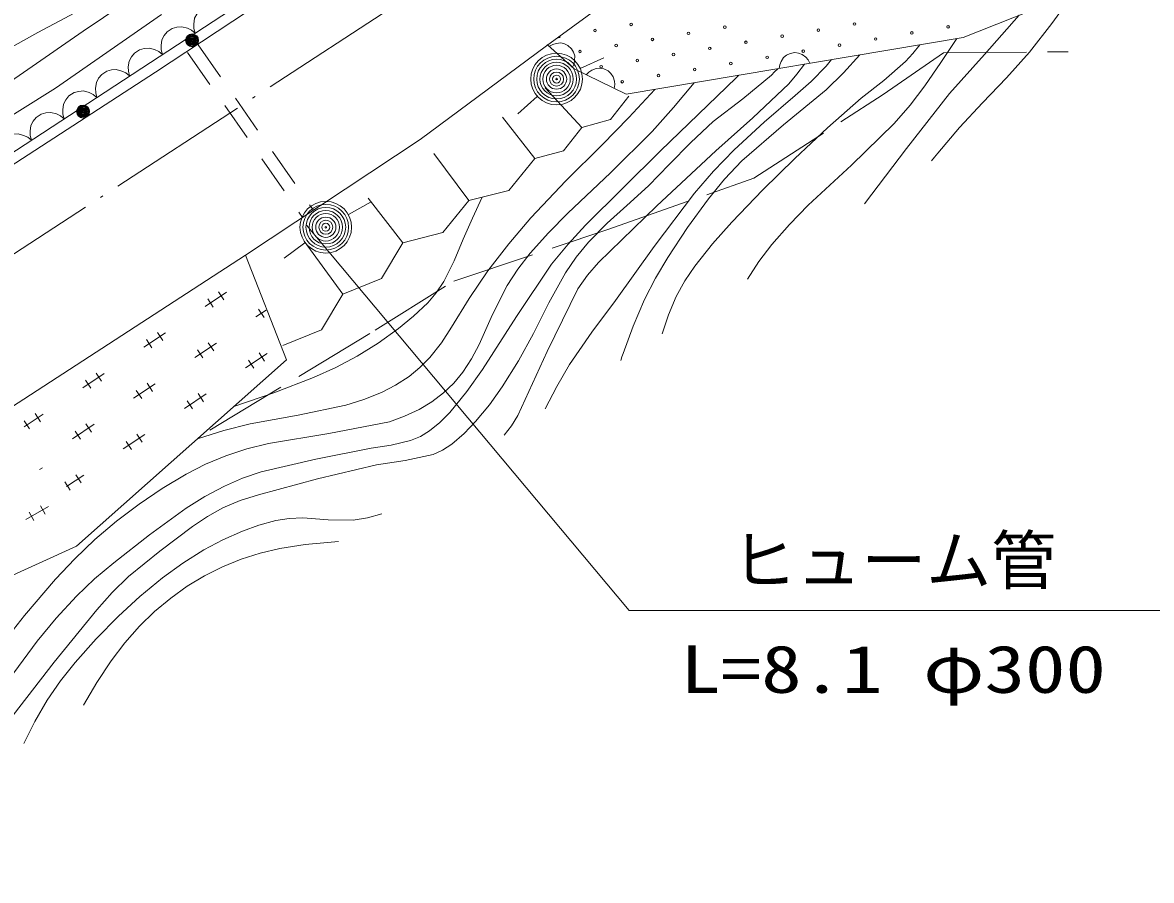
# Model space of a CAD drawing. Units: millimetres, scale not verified. Extents: x 68230 to 708230, y -1956 to 358044.
# Drawn here: x 146016 to 189501, y 232231 to 265283 of the extents above; entities that cross this region are included whole.
import ezdxf
from ezdxf.enums import TextEntityAlignment as Align

# ---------------------------------------------------------------- set-up
doc = ezdxf.new("R2010")
doc.units = ezdxf.units.MM
doc.header["$LTSCALE"] = 1000
for name, pattern in [('USER1', [7.000001, 5.508197, -0.688525, 0.114754, -0.688525]), ('USER2', [2.5, 1.5, -1]), ('USER4', [4, 3.2, -0.8])]:
    doc.linetypes.add(name, pattern=pattern)
for name, color, linetype, lineweight in [('S-BGD', 1, 'Continuous', 13), ('S-BGD-HTXT', 6, 'Continuous', 13), ('S-BMK', 3, 'USER1', 13)]:
    doc.layers.add(name, color=color, linetype=linetype, lineweight=lineweight)
doc.styles.add('ＭＳ ゴシック', font='')
doc.styles.get('ＭＳ ゴシック').set_extended_font_data('MS Gothic')

# ---------------------------------------------------------------- blocks, each defined once
blk = doc.blocks.new('BUHIN2')
at = {"layer": 'S-BGD'}
for radius in [249, 220, 191, 161, 132, 97.5, 67.5, 38.8, 7.5]:
    blk.add_circle((-135, 209), radius, dxfattribs=at)
blk = doc.blocks.new('BUHIN3')
at = {"layer": 'S-BGD'}
for radius in [249, 220, 191, 161, 132, 97.5, 67.5, 38.8, 7.5]:
    blk.add_circle((-137, 208), radius, dxfattribs=at)
blk = doc.blocks.new('BUHIN37')
at = {"layer": 'S-BGD'}
blk.add_lwpolyline([(631, 413), (488, 527), (332, 600), (118, 659), (-70, 643), (-249, 594), (-445, 466), (-562, 321), (-651, 155), (-683, -64), (-675, -235), (-631, -413)], dxfattribs=at)
blk = doc.blocks.new('BUHIN268')
at = {"layer": 'S-BGD'}
for radius in [995, 880, 765, 645, 530, 390, 270, 155, 30]:
    blk.add_circle((0, 0), radius, dxfattribs=at)

msp = doc.modelspace()

# ---------------------------------------------------------------- linework, layer by layer
at = {"layer": 'S-BGD'}
for p, q in [((123649, 245889), (170322, 276438)), ((166196, 264383), (176941, 272244)), ((187873, 266941), (182244, 264708)), ((166243, 264429), (166196, 264383)), ((167266, 263499), (166243, 264429)), ((182244, 264708), (169266, 262522)), ((161337, 260779), (166196, 264383)), ((167499, 263516), (168411, 263925)), ((169266, 262522), (167266, 263499)), ((167557, 261246), (166142, 262775)), ((165842, 262439), (165098, 261771)), ((168661, 261544), (169366, 262444)), ((165749, 260047), (164509, 261638)), ((167557, 261246), (168661, 261544)), ((166853, 260345), (167557, 261246)), ((154607, 256316), (161337, 260779)), ((163208, 258425), (161864, 260233)), ((164749, 258812), (165749, 260047)), ((165749, 260047), (166853, 260345)), ((163208, 258425), (164749, 258812)), ((158569, 257885), (159442, 258374)), ((160666, 256803), (159323, 258518)), ((162207, 257190), (163208, 258425)), ((160666, 256803), (162207, 257190)), ((156895, 256799), (156093, 256202)), ((158351, 254819), (156864, 256865)), ((159839, 255425), (160666, 256803)), ((138117, 245625), (154607, 256316)), ((154607, 256316), (156185, 252292)), ((158351, 254819), (159839, 255425)), ((153877, 254894), (153043, 254340)), ((153566, 254909), (153773, 254597)), ((153357, 254320), (153149, 254633)), ((157525, 253441), (158351, 254819)), ((155393, 254203), (155004, 253945)), ((155317, 253925), (155110, 254237)), ((151520, 253329), (150687, 252776)), ((151210, 253345), (151417, 253032)), ((156037, 252835), (157525, 253441)), ((151001, 252756), (150793, 253068)), ((153481, 252933), (152648, 252380)), ((152961, 252360), (152754, 252672)), ((153170, 252949), (153378, 252637)), ((156185, 252292), (148098, 245112)), ((155441, 252537), (154608, 251984)), ((154921, 251964), (154714, 252277)), ((155131, 252553), (155338, 252241)), ((149164, 251764), (148331, 251211)), ((148644, 251191), (148437, 251504)), ((148853, 251780), (149061, 251468)), ((151124, 251369), (150291, 250815)), ((150814, 251384), (151021, 251072)), ((150605, 250795), (150397, 251108)), ((153085, 250973), (152252, 250420)), ((152774, 250989), (152982, 250676)), ((152565, 250400), (152358, 250712)), ((146808, 250200), (146071, 249711)), ((146497, 250216), (146705, 249903)), ((146288, 249627), (146081, 249939)), ((148768, 249804), (147935, 249251)), ((148458, 249820), (148665, 249507)), ((148249, 249231), (148041, 249543)), ((150729, 249408), (149896, 248855)), ((150418, 249424), (150625, 249112)), ((150209, 248835), (150002, 249147)), ((146785, 248133), (146668, 248067)), ((147853, 247270), (147645, 247583)), ((148372, 247843), (147712, 247405)), ((148062, 247859), (148269, 247547)), ((147010, 246633), (146141, 246137)), ((146701, 246670), (146887, 246344)), ((146453, 246096), (146267, 246422)), ((148098, 245112), (134408, 238879))]:
    msp.add_line(p, q, dxfattribs=at)
at = {"layer": 'S-BGD', "linetype": 'USER2'}
for p, q in [((152785, 264419), (157222, 258050)), ((152375, 264133), (156805, 257774))]:
    msp.add_line(p, q, dxfattribs=at)
at = {"layer": 'S-BGD', "linetype": 'USER4'}
for p, q in [((179173, 262511), (181493, 264123)), ((181493, 264123), (186288, 264162)), ((174181, 259288), (179173, 262511)), ((168599, 257322), (174181, 259288)), ((162624, 255317), (168599, 257322)), ((159597, 253431), (162624, 255317)), ((153229, 249578), (159597, 253431))]:
    msp.add_line(p, q, dxfattribs=at)
at = {"layer": 'S-BGD'}
for points in [[(106552, 234070), (124004, 245771), (151142, 263371), (166553, 273558), (174321, 278671), (180613, 282653), (188971, 287667), (194968, 290814), (200720, 293370), (203661, 294505), (208282, 296128), (212559, 297111), (216689, 297898), (220081, 298389), (225191, 298930), (233598, 299176), (246724, 298684), (257883, 297848), (283147, 294751), (299816, 292490), (314072, 290228)], [(144244, 262112), (148354, 264951), (150702, 266541), (153092, 268087), (156552, 270260), (159979, 272482), (163731, 275090), (167516, 277647), (169511, 278868), (171469, 280137), (172285, 280778), (173071, 281473), (174905, 283324), (176782, 285132), (178273, 286683), (179802, 288186), (180516, 288743), (181267, 289252), (182565, 290026), (183901, 290751), (186641, 292173), (189352, 293648), (193697, 296096)], [(186482, 266390), (185668, 265253), (184801, 264145), (183920, 263152), (182988, 262192), (182107, 261239), (181271, 260246), (181151, 260098), (181032, 259950)], [(145297, 264164), (146597, 264905), (148851, 266094)], [(143043, 260105), (147282, 262751), (151369, 265599)], [(178450, 258293), (180061, 260432), (181729, 262547), (183066, 264056), (184401, 265564)], [(166310, 264368), (166439, 264438), (166571, 264476), (166744, 264497), (166890, 264461), (167022, 264397), (167160, 264272), (167236, 264146), (167285, 264004), (167283, 263828), (167258, 263693), (167198, 263561)], [(170658, 253291), (170898, 254023), (171193, 254728), (171523, 255327), (171907, 255898), (172594, 256763), (173336, 257599), (174526, 258841), (175763, 260045), (177022, 261229), (178320, 262368), (179197, 263052), (180029, 263777), (180311, 264093), (180575, 264427)], [(173939, 255398), (174379, 256077), (174874, 256730), (175554, 257506), (176279, 258242), (177950, 259790), (179588, 261390), (180203, 262100), (180769, 262846), (181394, 263748), (182008, 264669)], [(178265, 264038), (177640, 263343), (176972, 262690), (175324, 261346), (173717, 259956), (173059, 259247), (172444, 258495), (171634, 257385), (170870, 256235), (170397, 255441), (169971, 254608), (169535, 253591), (169149, 252539), (169104, 252406), (169056, 252263)], [(175164, 263516), (175188, 263660), (175240, 263787), (175330, 263936), (175448, 264029), (175580, 264094), (175764, 264125), (175910, 264107), (176052, 264058), (176189, 263947), (176280, 263844), (176347, 263715)], [(164572, 249384), (164853, 249742), (165095, 250149), (166221, 252606), (167399, 255030), (167777, 255551), (168204, 256036), (170448, 258216), (172727, 260346), (174152, 261613), (175533, 262921), (175847, 263293), (176143, 263681)], [(166153, 250399), (166590, 251262), (167084, 252103), (167944, 253351), (168861, 254577), (170350, 256658), (171894, 258710), (172636, 259562), (173429, 260378), (174580, 261443), (175779, 262470), (176396, 263019), (176968, 263609), (177073, 263728), (177182, 263856)], [(167727, 263274), (167831, 263377), (167947, 263450), (168107, 263519), (168257, 263526), (168402, 263502), (168569, 263420), (168678, 263320), (168765, 263198), (168812, 263028), (168825, 262891), (168805, 262747)], [(144763, 239005), (146578, 241448), (147309, 242335), (148090, 243188), (148784, 243845), (149525, 244465), (150901, 245548), (152311, 246580), (153034, 247029), (153789, 247427), (154486, 247730), (155203, 247976), (157311, 248456), (159444, 248880), (160214, 249001), (160959, 249180), (161338, 249337), (161691, 249549), (162095, 249876), (162474, 250261), (163133, 251073), (163738, 251912), (165040, 253961), (166396, 255981), (167027, 256750), (167706, 257481), (170586, 260342), (173505, 263157), (173556, 263205), (173607, 263253)], [(145652, 238594), (147234, 240639), (148873, 242660), (149465, 243321), (150098, 243939), (151303, 244919), (152563, 245866), (153134, 246254), (153732, 246588), (154401, 246866), (155105, 247093), (157377, 247699), (159652, 248243), (160750, 248415), (161831, 248646), (162197, 248814), (162546, 249043), (163022, 249453), (163459, 249909), (163999, 250557), (164493, 251245), (165121, 252256), (165702, 253304), (166286, 254484), (166927, 255641), (167346, 256248), (167820, 256827), (168534, 257550), (169291, 258232), (170125, 258994), (170927, 259809), (171753, 260666), (172618, 261477), (173761, 262345), (174865, 263260), (174986, 263379), (175113, 263507)], [(144943, 241000), (146092, 242440), (147285, 243837), (148023, 244624), (148804, 245368), (149634, 246074), (150503, 246734), (151393, 247332), (152317, 247882), (153067, 248264), (153839, 248589), (154650, 248856), (155486, 249067), (157818, 249454), (160150, 249904), (160732, 250112), (161294, 250378), (161778, 250672), (162236, 251022), (162629, 251396), (162976, 251809), (163313, 252326), (163604, 252884), (164116, 254033), (164680, 255151), (165094, 255787), (165563, 256396), (166270, 257188), (167026, 257942), (168669, 259499), (170263, 261092), (171090, 262008), (171887, 262964)], [(152758, 249249), (153765, 249568), (154785, 249828), (156632, 250152), (158469, 250536), (159164, 250756), (159838, 251034), (160383, 251315), (160906, 251652), (161324, 251990), (161706, 252378), (162148, 252941), (162544, 253544), (163215, 254649), (163937, 255723), (164742, 256762), (165594, 257764), (166942, 259184), (168340, 260569), (169375, 261623), (170373, 262709)], [(154159, 250494), (155696, 251018), (157227, 251604), (158082, 251989), (158907, 252427), (159714, 252936), (160492, 253499), (161075, 253965), (161621, 254480), (161954, 254872), (162243, 255308), (162641, 256102), (162992, 256940), (163346, 257749), (163721, 258554)], [(146062, 237502), (146484, 238353), (146959, 239173), (147476, 239918), (148043, 240629), (148855, 241539), (149715, 242412), (150537, 243168), (151410, 243889), (152189, 244450), (153001, 244962), (153724, 245349), (154485, 245687), (155120, 245921), (155770, 246095), (156282, 246176), (156809, 246197), (157785, 246125), (158751, 246116), (159303, 246206), (159858, 246358)], [(148366, 238982), (148872, 239855), (149428, 240696), (149951, 241379), (150521, 242023), (151102, 242589), (151723, 243111), (152358, 243567), (153027, 243972), (153718, 244319), (154434, 244610), (155168, 244845), (155924, 245022), (156907, 245175), (157901, 245268), (158041, 245278), (158191, 245288)]]:
    msp.add_lwpolyline(points, dxfattribs=at)
for centre in [(169462, 265213), (178064, 265228), (168068, 264978), (171671, 264868), (173066, 265103), (176670, 264993), (180274, 264883), (181668, 265118), (168882, 264399), (170277, 264634), (173881, 264524), (175275, 264759), (177485, 264414), (178879, 264649), (167488, 264164), (171092, 264054), (172486, 264289), (174696, 263944), (176090, 264179), (168303, 263584), (169697, 263819), (171906, 263474), (173301, 263709), (170512, 263239), (169117, 263004)]:
    msp.add_circle(centre, 49.8, dxfattribs=at)
msp.add_arc((166673, 264744), 49.8, 227.1599, 25.2185, dxfattribs=at)
at = {"layer": 'S-BGD-HTXT'}
for p, q in [((156955, 257475), (169378, 242629)), ((169378, 242629), (189829, 242629))]:
    msp.add_line(p, q, dxfattribs=at)
at = {"layer": 'S-BMK'}
msp.add_line((108632, 232231), (191048, 285940), dxfattribs=at)

# ---------------------------------------------------------------- block references
for name, p in [('BUHIN37', (153292, 265292)), ('BUHIN37', (152031, 264466)), ('BUHIN3', (152683, 264390)), ('BUHIN37', (150770, 263641)), ('BUHIN268', (166586, 263107)), ('BUHIN37', (149508, 262815)), ('BUHIN37', (148247, 261989)), ('BUHIN37', (146985, 261164)), ('BUHIN2', (148482, 261646)), ('BUHIN37', (145724, 260338)), ('BUHIN268', (157697, 257397))]:
    msp.add_blockref(name, p)

# ---------------------------------------------------------------- texts
at = {"layer": 'S-BGD-HTXT', "style": 'ＭＳ ゴシック'}
msp.add_text('ヒューム管', height=1833, dxfattribs=at).set_placement((173325, 243101), align=Align.BOTTOM_LEFT)
at = {"layer": 'S-BGD-HTXT', "style": 'ＭＳ ゴシック', "width": 1.25}
msp.add_text('L=8.1 φ300', height=1833, dxfattribs=at).set_placement((171352, 238908), align=Align.BOTTOM_LEFT)

doc.saveas('drawing.dxf')
